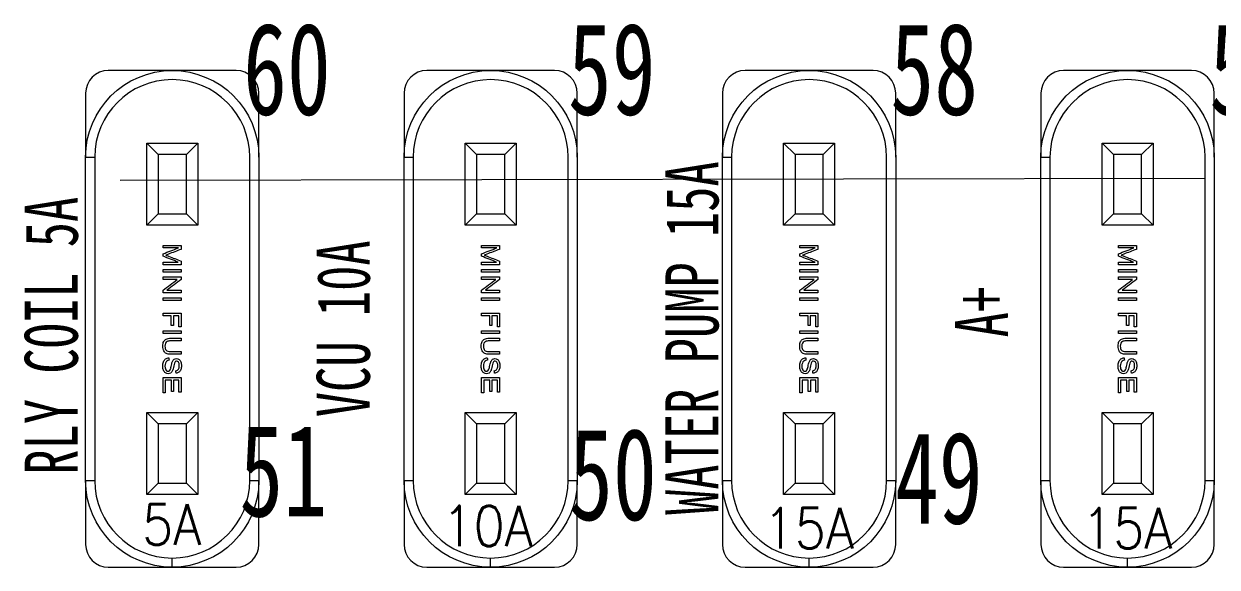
# Model space of a CAD drawing. Header units: inches. Extents: x 47316 to 59086, y 3141 to 11743.
# Drawn here: x 50563.9 to 50622.9, y 10055.5 to 10082.4 of the extents above; entities that cross this region are included whole.
import ezdxf
from ezdxf.enums import TextEntityAlignment as Align

# ---------------------------------------------------------------- set-up
doc = ezdxf.new("R2010")
doc.units = ezdxf.units.IN
doc.header["$MEASUREMENT"] = 0
doc.styles.add('MtX_FangSong_GB2312', font='')
doc.styles.add('MtX_romans_shx', font='romans.shx')
doc.styles.add('MtX_STSong', font='')
doc.styles.add('仿宋', font='仿宋_GB2312.ttf', dxfattribs={"width": 0.7})
doc.styles.get('MtX_FangSong_GB2312').set_extended_font_data('FangSong_GB2312')
doc.styles.get('MtX_STSong').set_extended_font_data('STSong')

msp = doc.modelspace()

# ---------------------------------------------------------------- linework, layer by layer
at = {"color": 0, "linetype": 'Continuous', "lineweight": 15}
for p, q in [((50571.266, 10080.081), (50568.105, 10080.081)), ((50574.427, 10080.081), (50571.266, 10080.081)), ((50587.016, 10080.081), (50583.855, 10080.081)), ((50590.177, 10080.081), (50587.016, 10080.081)), ((50602.766, 10080.081), (50599.605, 10080.081)), ((50605.927, 10080.081), (50602.766, 10080.081)), ((50618.516, 10080.081), (50615.355, 10080.081)), ((50621.677, 10080.081), (50618.516, 10080.081)), ((50566.98, 10078.956), (50566.98, 10075.795)), ((50575.552, 10075.795), (50575.552, 10078.956)), ((50582.73, 10078.956), (50582.73, 10075.795)), ((50591.302, 10075.795), (50591.302, 10078.956)), ((50598.48, 10078.956), (50598.48, 10075.795)), ((50607.052, 10075.795), (50607.052, 10078.956)), ((50614.23, 10078.956), (50614.23, 10075.795)), ((50622.802, 10075.795), (50622.802, 10078.956)), ((50570.006, 10076.481), (50572.526, 10076.481)), ((50570.006, 10072.431), (50570.006, 10076.481)), ((50570.569, 10075.919), (50570.006, 10076.481)), ((50572.526, 10076.481), (50571.964, 10075.919)), ((50572.526, 10076.481), (50572.526, 10072.431)), ((50585.756, 10076.481), (50588.276, 10076.481)), ((50585.756, 10072.431), (50585.756, 10076.481)), ((50586.319, 10075.919), (50585.756, 10076.481)), ((50588.276, 10076.481), (50587.714, 10075.919)), ((50588.276, 10076.481), (50588.276, 10072.431)), ((50601.506, 10076.481), (50604.026, 10076.481)), ((50601.506, 10072.431), (50601.506, 10076.481)), ((50602.069, 10075.919), (50601.506, 10076.481)), ((50604.026, 10076.481), (50603.464, 10075.919)), ((50604.026, 10076.481), (50604.026, 10072.431)), ((50617.256, 10076.481), (50619.776, 10076.481)), ((50617.256, 10072.431), (50617.256, 10076.481)), ((50617.819, 10075.919), (50617.256, 10076.481)), ((50619.776, 10076.481), (50619.214, 10075.919)), ((50619.776, 10076.481), (50619.776, 10072.431)), ((50566.98, 10059.798), (50566.98, 10075.795)), ((50566.98, 10075.795), (50567.43, 10075.795)), ((50567.43, 10075.795), (50567.43, 10059.798)), ((50570.569, 10075.919), (50570.569, 10072.994)), ((50571.964, 10075.919), (50570.569, 10075.919)), ((50571.964, 10072.994), (50571.964, 10075.919)), ((50575.102, 10059.798), (50575.102, 10075.795)), ((50575.552, 10075.795), (50575.552, 10059.798)), ((50582.73, 10059.798), (50582.73, 10075.795)), ((50582.73, 10075.795), (50583.18, 10075.795)), ((50583.18, 10075.795), (50583.18, 10059.798)), ((50586.319, 10075.919), (50586.319, 10072.994)), ((50587.714, 10075.919), (50586.319, 10075.919)), ((50587.714, 10072.994), (50587.714, 10075.919)), ((50590.852, 10059.798), (50590.852, 10075.795)), ((50591.302, 10075.795), (50591.302, 10059.798)), ((50598.48, 10059.798), (50598.48, 10075.795)), ((50598.48, 10075.795), (50598.93, 10075.795)), ((50598.93, 10075.795), (50598.93, 10059.798)), ((50602.069, 10075.919), (50602.069, 10072.994)), ((50603.464, 10075.919), (50602.069, 10075.919)), ((50603.464, 10072.994), (50603.464, 10075.919)), ((50606.602, 10059.798), (50606.602, 10075.795)), ((50607.052, 10075.795), (50607.052, 10059.798)), ((50614.23, 10059.798), (50614.23, 10075.795)), ((50614.23, 10075.795), (50614.68, 10075.795)), ((50614.68, 10075.795), (50614.68, 10059.798)), ((50617.819, 10075.919), (50617.819, 10072.994)), ((50619.214, 10075.919), (50617.819, 10075.919)), ((50619.214, 10072.994), (50619.214, 10075.919)), ((50622.352, 10059.798), (50622.352, 10075.795)), ((50622.802, 10075.795), (50622.802, 10059.798)), ((50570.569, 10072.994), (50570.006, 10072.431)), ((50570.569, 10072.994), (50571.964, 10072.994)), ((50572.526, 10072.431), (50571.964, 10072.994)), ((50586.319, 10072.994), (50585.756, 10072.431)), ((50586.319, 10072.994), (50587.714, 10072.994)), ((50588.276, 10072.431), (50587.714, 10072.994)), ((50602.069, 10072.994), (50601.506, 10072.431)), ((50602.069, 10072.994), (50603.464, 10072.994)), ((50604.026, 10072.431), (50603.464, 10072.994)), ((50617.819, 10072.994), (50617.256, 10072.431)), ((50617.819, 10072.994), (50619.214, 10072.994)), ((50619.776, 10072.431), (50619.214, 10072.994)), ((50572.526, 10072.431), (50570.006, 10072.431)), ((50588.276, 10072.431), (50585.756, 10072.431)), ((50604.026, 10072.431), (50601.506, 10072.431)), ((50619.776, 10072.431), (50617.256, 10072.431)), ((50570.569, 10062.599), (50570.006, 10063.161)), ((50570.006, 10059.111), (50570.006, 10063.161)), ((50570.006, 10063.161), (50572.526, 10063.161)), ((50572.526, 10063.161), (50571.964, 10062.599)), ((50572.526, 10063.161), (50572.526, 10059.111)), ((50586.319, 10062.599), (50585.756, 10063.161)), ((50585.756, 10059.111), (50585.756, 10063.161)), ((50585.756, 10063.161), (50588.276, 10063.161)), ((50588.276, 10063.161), (50587.714, 10062.599)), ((50588.276, 10063.161), (50588.276, 10059.111)), ((50602.069, 10062.599), (50601.506, 10063.161)), ((50601.506, 10059.111), (50601.506, 10063.161)), ((50601.506, 10063.161), (50604.026, 10063.161)), ((50604.026, 10063.161), (50603.464, 10062.599)), ((50604.026, 10063.161), (50604.026, 10059.111)), ((50617.819, 10062.599), (50617.256, 10063.161)), ((50617.256, 10059.111), (50617.256, 10063.161)), ((50617.256, 10063.161), (50619.776, 10063.161)), ((50619.776, 10063.161), (50619.214, 10062.599)), ((50619.776, 10063.161), (50619.776, 10059.111)), ((50570.569, 10062.599), (50570.569, 10059.674)), ((50571.964, 10062.599), (50570.569, 10062.599)), ((50571.964, 10059.674), (50571.964, 10062.599)), ((50586.319, 10062.599), (50586.319, 10059.674)), ((50587.714, 10062.599), (50586.319, 10062.599)), ((50587.714, 10059.674), (50587.714, 10062.599)), ((50602.069, 10062.599), (50602.069, 10059.674)), ((50603.464, 10062.599), (50602.069, 10062.599)), ((50603.464, 10059.674), (50603.464, 10062.599)), ((50617.819, 10062.599), (50617.819, 10059.674)), ((50619.214, 10062.599), (50617.819, 10062.599)), ((50619.214, 10059.674), (50619.214, 10062.599)), ((50566.98, 10059.798), (50567.43, 10059.798)), ((50566.98, 10059.798), (50566.98, 10056.636)), ((50570.569, 10059.674), (50570.006, 10059.111)), ((50570.569, 10059.674), (50571.964, 10059.674)), ((50572.526, 10059.111), (50571.964, 10059.674)), ((50575.102, 10059.798), (50575.552, 10059.798)), ((50575.552, 10056.636), (50575.552, 10059.798)), ((50582.73, 10059.798), (50583.18, 10059.798)), ((50582.73, 10059.798), (50582.73, 10056.636)), ((50586.319, 10059.674), (50585.756, 10059.111)), ((50586.319, 10059.674), (50587.714, 10059.674)), ((50588.276, 10059.111), (50587.714, 10059.674)), ((50590.852, 10059.798), (50591.302, 10059.798)), ((50591.302, 10056.636), (50591.302, 10059.798)), ((50598.48, 10059.798), (50598.93, 10059.798)), ((50598.48, 10059.798), (50598.48, 10056.636)), ((50602.069, 10059.674), (50601.506, 10059.111)), ((50602.069, 10059.674), (50603.464, 10059.674)), ((50604.026, 10059.111), (50603.464, 10059.674)), ((50606.602, 10059.798), (50607.052, 10059.798)), ((50607.052, 10056.636), (50607.052, 10059.798)), ((50614.23, 10059.798), (50614.68, 10059.798)), ((50614.23, 10059.798), (50614.23, 10056.636)), ((50617.819, 10059.674), (50617.256, 10059.111)), ((50617.819, 10059.674), (50619.214, 10059.674)), ((50619.776, 10059.111), (50619.214, 10059.674)), ((50622.352, 10059.798), (50622.802, 10059.798)), ((50622.802, 10056.636), (50622.802, 10059.798)), ((50572.526, 10059.111), (50570.006, 10059.111)), ((50588.276, 10059.111), (50585.756, 10059.111)), ((50604.026, 10059.111), (50601.506, 10059.111)), ((50619.776, 10059.111), (50617.256, 10059.111)), ((50571.266, 10055.511), (50571.266, 10055.961)), ((50587.016, 10055.511), (50587.016, 10055.961)), ((50602.766, 10055.511), (50602.766, 10055.961)), ((50618.516, 10055.511), (50618.516, 10055.961)), ((50568.105, 10055.511), (50571.266, 10055.511)), ((50571.266, 10055.511), (50574.427, 10055.511)), ((50583.855, 10055.511), (50587.016, 10055.511)), ((50587.016, 10055.511), (50590.177, 10055.511)), ((50599.605, 10055.511), (50602.766, 10055.511)), ((50602.766, 10055.511), (50605.927, 10055.511)), ((50615.355, 10055.511), (50618.516, 10055.511)), ((50618.516, 10055.511), (50621.677, 10055.511))]:
    msp.add_line(p, q, dxfattribs=at)
at = {"color": 0, "lineweight": 15}
msp.add_line((50568.692, 10074.663), (50622.352, 10074.749), dxfattribs=at)
at = {"color": 0, "linetype": 'Continuous', "lineweight": 15, "extrusion": (0, 0, -1)}
for centre, start, end in [((-50571.266, 10075.795), 0, 180), ((-50587.016, 10075.795), 0, 180), ((-50602.766, 10075.795), 0, 180), ((-50618.516, 10075.795), 0, 180), ((-50571.266, 10059.798), 270, 0), ((-50571.266, 10059.798), 180, 270), ((-50587.016, 10059.798), 270, 0), ((-50587.016, 10059.798), 180, 270), ((-50602.766, 10059.798), 270, 0), ((-50602.766, 10059.798), 180, 270), ((-50618.516, 10059.798), 270, 0), ((-50618.516, 10059.798), 180, 270)]:
    msp.add_arc(centre, 4.286, start, end, dxfattribs=at)
at = {"color": 0, "linetype": 'Continuous', "lineweight": 15}
for centre, radius, start, end in [((50568.105, 10078.956), 1.125, 90, 180), ((50574.427, 10078.956), 1.125, 0, 90), ((50583.855, 10078.956), 1.125, 90, 180), ((50590.177, 10078.956), 1.125, 0, 90), ((50599.605, 10078.956), 1.125, 90, 180), ((50605.927, 10078.956), 1.125, 0, 90), ((50615.355, 10078.956), 1.125, 90, 180), ((50621.677, 10078.956), 1.125, 0, 90), ((50571.266, 10075.795), 3.836, 0, 180), ((50587.016, 10075.795), 3.836, 0, 180), ((50602.766, 10075.795), 3.836, 0, 180), ((50618.516, 10075.795), 3.836, 0, 180), ((50571.266, 10059.798), 3.836, 180, 270), ((50571.266, 10059.798), 3.836, 270, 0), ((50587.016, 10059.798), 3.836, 180, 270), ((50587.016, 10059.798), 3.836, 270, 0), ((50602.766, 10059.798), 3.836, 180, 270), ((50602.766, 10059.798), 3.836, 270, 0), ((50618.516, 10059.798), 3.836, 180, 270), ((50618.516, 10059.798), 3.836, 270, 0), ((50568.105, 10056.636), 1.125, 180, 270), ((50574.427, 10056.636), 1.125, 270, 0), ((50583.855, 10056.636), 1.125, 180, 270), ((50590.177, 10056.636), 1.125, 270, 0), ((50599.605, 10056.636), 1.125, 180, 270), ((50605.927, 10056.636), 1.125, 270, 0), ((50615.355, 10056.636), 1.125, 180, 270), ((50621.677, 10056.636), 1.125, 270, 0)]:
    msp.add_arc(centre, radius, start, end, dxfattribs=at)
for points in [[(50570.815, 10071.432), (50571.112, 10071.432), (50571.409, 10071.432), (50571.706, 10071.432)], [(50570.815, 10071.304), (50570.815, 10071.347), (50570.815, 10071.39), (50570.815, 10071.432)], [(50571.573, 10071.304), (50571.321, 10071.304), (50571.068, 10071.304), (50570.815, 10071.304)], [(50570.815, 10071.014), (50571.068, 10071.111), (50571.321, 10071.208), (50571.573, 10071.304)], [(50571.706, 10071.432), (50571.706, 10071.366), (50571.706, 10071.299), (50571.706, 10071.233)], [(50586.565, 10071.432), (50586.862, 10071.432), (50587.159, 10071.432), (50587.456, 10071.432)], [(50586.565, 10071.304), (50586.565, 10071.347), (50586.565, 10071.39), (50586.565, 10071.432)], [(50587.323, 10071.304), (50587.071, 10071.304), (50586.818, 10071.304), (50586.565, 10071.304)], [(50586.565, 10071.014), (50586.818, 10071.111), (50587.071, 10071.208), (50587.323, 10071.304)], [(50587.456, 10071.432), (50587.456, 10071.366), (50587.456, 10071.299), (50587.456, 10071.233)], [(50602.315, 10071.432), (50602.612, 10071.432), (50602.909, 10071.432), (50603.206, 10071.432)], [(50602.315, 10071.304), (50602.315, 10071.347), (50602.315, 10071.39), (50602.315, 10071.432)], [(50603.073, 10071.304), (50602.821, 10071.304), (50602.568, 10071.304), (50602.315, 10071.304)], [(50602.315, 10071.014), (50602.568, 10071.111), (50602.821, 10071.208), (50603.073, 10071.304)], [(50603.206, 10071.432), (50603.206, 10071.366), (50603.206, 10071.299), (50603.206, 10071.233)], [(50618.065, 10071.432), (50618.362, 10071.432), (50618.659, 10071.432), (50618.956, 10071.432)], [(50618.065, 10071.304), (50618.065, 10071.347), (50618.065, 10071.39), (50618.065, 10071.432)], [(50618.823, 10071.304), (50618.571, 10071.304), (50618.318, 10071.304), (50618.065, 10071.304)], [(50618.065, 10071.014), (50618.318, 10071.111), (50618.571, 10071.208), (50618.823, 10071.304)], [(50618.956, 10071.432), (50618.956, 10071.366), (50618.956, 10071.299), (50618.956, 10071.233)], [(50570.815, 10070.895), (50570.815, 10070.935), (50570.815, 10070.974), (50570.815, 10071.014)], [(50571.561, 10070.603), (50571.312, 10070.701), (50571.063, 10070.798), (50570.815, 10070.895)], [(50570.815, 10070.475), (50570.815, 10070.518), (50570.815, 10070.561), (50570.815, 10070.603)], [(50570.815, 10070.603), (50571.063, 10070.603), (50571.312, 10070.603), (50571.561, 10070.603)], [(50571.706, 10070.475), (50571.409, 10070.475), (50571.112, 10070.475), (50570.815, 10070.475)], [(50571.706, 10070.654), (50571.706, 10070.594), (50571.706, 10070.535), (50571.706, 10070.475)], [(50586.565, 10070.895), (50586.565, 10070.935), (50586.565, 10070.974), (50586.565, 10071.014)], [(50587.311, 10070.603), (50587.062, 10070.701), (50586.813, 10070.798), (50586.565, 10070.895)], [(50586.565, 10070.475), (50586.565, 10070.518), (50586.565, 10070.561), (50586.565, 10070.603)], [(50586.565, 10070.603), (50586.813, 10070.603), (50587.062, 10070.603), (50587.311, 10070.603)], [(50587.456, 10070.475), (50587.159, 10070.475), (50586.862, 10070.475), (50586.565, 10070.475)], [(50587.456, 10070.654), (50587.456, 10070.594), (50587.456, 10070.535), (50587.456, 10070.475)], [(50602.315, 10070.895), (50602.315, 10070.935), (50602.315, 10070.974), (50602.315, 10071.014)], [(50603.061, 10070.603), (50602.812, 10070.701), (50602.563, 10070.798), (50602.315, 10070.895)], [(50602.315, 10070.475), (50602.315, 10070.518), (50602.315, 10070.561), (50602.315, 10070.603)], [(50602.315, 10070.603), (50602.563, 10070.603), (50602.812, 10070.603), (50603.061, 10070.603)], [(50603.206, 10070.475), (50602.909, 10070.475), (50602.612, 10070.475), (50602.315, 10070.475)], [(50603.206, 10070.654), (50603.206, 10070.594), (50603.206, 10070.535), (50603.206, 10070.475)], [(50618.065, 10070.895), (50618.065, 10070.935), (50618.065, 10070.974), (50618.065, 10071.014)], [(50618.811, 10070.603), (50618.562, 10070.701), (50618.313, 10070.798), (50618.065, 10070.895)], [(50618.065, 10070.475), (50618.065, 10070.518), (50618.065, 10070.561), (50618.065, 10070.603)], [(50618.065, 10070.603), (50618.313, 10070.603), (50618.562, 10070.603), (50618.811, 10070.603)], [(50618.956, 10070.475), (50618.659, 10070.475), (50618.362, 10070.475), (50618.065, 10070.475)], [(50618.956, 10070.654), (50618.956, 10070.594), (50618.956, 10070.535), (50618.956, 10070.475)], [(50570.815, 10070.106), (50570.815, 10070.15), (50570.815, 10070.195), (50570.815, 10070.239)], [(50570.815, 10070.239), (50571.112, 10070.239), (50571.409, 10070.239), (50571.706, 10070.239)], [(50571.706, 10070.106), (50571.409, 10070.106), (50571.112, 10070.106), (50570.815, 10070.106)], [(50570.815, 10069.747), (50570.815, 10069.789), (50570.815, 10069.831), (50570.815, 10069.874)], [(50570.815, 10069.874), (50571.112, 10069.874), (50571.409, 10069.874), (50571.706, 10069.874)], [(50571.706, 10070.239), (50571.706, 10070.195), (50571.706, 10070.15), (50571.706, 10070.106)], [(50571.706, 10069.874), (50571.706, 10069.828), (50571.706, 10069.783), (50571.706, 10069.738)], [(50586.565, 10070.106), (50586.565, 10070.15), (50586.565, 10070.195), (50586.565, 10070.239)], [(50586.565, 10070.239), (50586.862, 10070.239), (50587.159, 10070.239), (50587.456, 10070.239)], [(50587.456, 10070.106), (50587.159, 10070.106), (50586.862, 10070.106), (50586.565, 10070.106)], [(50586.565, 10069.747), (50586.565, 10069.789), (50586.565, 10069.831), (50586.565, 10069.874)], [(50586.565, 10069.874), (50586.862, 10069.874), (50587.159, 10069.874), (50587.456, 10069.874)], [(50587.456, 10070.239), (50587.456, 10070.195), (50587.456, 10070.15), (50587.456, 10070.106)], [(50587.456, 10069.874), (50587.456, 10069.828), (50587.456, 10069.783), (50587.456, 10069.738)], [(50602.315, 10070.106), (50602.315, 10070.15), (50602.315, 10070.195), (50602.315, 10070.239)], [(50602.315, 10070.239), (50602.612, 10070.239), (50602.909, 10070.239), (50603.206, 10070.239)], [(50603.206, 10070.106), (50602.909, 10070.106), (50602.612, 10070.106), (50602.315, 10070.106)], [(50602.315, 10069.747), (50602.315, 10069.789), (50602.315, 10069.831), (50602.315, 10069.874)], [(50602.315, 10069.874), (50602.612, 10069.874), (50602.909, 10069.874), (50603.206, 10069.874)], [(50603.206, 10070.239), (50603.206, 10070.195), (50603.206, 10070.15), (50603.206, 10070.106)], [(50603.206, 10069.874), (50603.206, 10069.828), (50603.206, 10069.783), (50603.206, 10069.738)], [(50618.065, 10070.106), (50618.065, 10070.15), (50618.065, 10070.195), (50618.065, 10070.239)], [(50618.065, 10070.239), (50618.362, 10070.239), (50618.659, 10070.239), (50618.956, 10070.239)], [(50618.956, 10070.106), (50618.659, 10070.106), (50618.362, 10070.106), (50618.065, 10070.106)], [(50618.065, 10069.747), (50618.065, 10069.789), (50618.065, 10069.831), (50618.065, 10069.874)], [(50618.065, 10069.874), (50618.362, 10069.874), (50618.659, 10069.874), (50618.956, 10069.874)], [(50618.956, 10070.239), (50618.956, 10070.195), (50618.956, 10070.15), (50618.956, 10070.106)], [(50618.956, 10069.874), (50618.956, 10069.828), (50618.956, 10069.783), (50618.956, 10069.738)], [(50571.515, 10069.747), (50571.282, 10069.747), (50571.048, 10069.747), (50570.815, 10069.747)], [(50570.815, 10069.22), (50571.048, 10069.396), (50571.282, 10069.571), (50571.515, 10069.747)], [(50571.706, 10069.738), (50571.473, 10069.562), (50571.239, 10069.387), (50571.006, 10069.211)], [(50587.265, 10069.747), (50587.032, 10069.747), (50586.798, 10069.747), (50586.565, 10069.747)], [(50586.565, 10069.22), (50586.798, 10069.396), (50587.032, 10069.571), (50587.265, 10069.747)], [(50587.456, 10069.738), (50587.223, 10069.562), (50586.989, 10069.387), (50586.756, 10069.211)], [(50603.015, 10069.747), (50602.782, 10069.747), (50602.548, 10069.747), (50602.315, 10069.747)], [(50602.315, 10069.22), (50602.548, 10069.396), (50602.782, 10069.571), (50603.015, 10069.747)], [(50603.206, 10069.738), (50602.973, 10069.562), (50602.739, 10069.387), (50602.506, 10069.211)], [(50618.765, 10069.747), (50618.532, 10069.747), (50618.298, 10069.747), (50618.065, 10069.747)], [(50618.065, 10069.22), (50618.298, 10069.396), (50618.532, 10069.571), (50618.765, 10069.747)], [(50618.956, 10069.738), (50618.723, 10069.562), (50618.489, 10069.387), (50618.256, 10069.211)], [(50570.815, 10069.084), (50570.815, 10069.129), (50570.815, 10069.175), (50570.815, 10069.22)], [(50571.706, 10069.084), (50571.409, 10069.084), (50571.112, 10069.084), (50570.815, 10069.084)], [(50570.815, 10068.706), (50570.815, 10068.75), (50570.815, 10068.794), (50570.815, 10068.839)], [(50570.815, 10068.839), (50571.112, 10068.839), (50571.409, 10068.839), (50571.706, 10068.839)], [(50571.706, 10068.706), (50571.409, 10068.706), (50571.112, 10068.706), (50570.815, 10068.706)], [(50571.006, 10069.211), (50571.239, 10069.211), (50571.473, 10069.211), (50571.706, 10069.211)], [(50571.706, 10069.211), (50571.706, 10069.169), (50571.706, 10069.126), (50571.706, 10069.084)], [(50571.706, 10068.839), (50571.706, 10068.794), (50571.706, 10068.75), (50571.706, 10068.706)], [(50586.565, 10069.084), (50586.565, 10069.129), (50586.565, 10069.175), (50586.565, 10069.22)], [(50587.456, 10069.084), (50587.159, 10069.084), (50586.862, 10069.084), (50586.565, 10069.084)], [(50586.565, 10068.706), (50586.565, 10068.75), (50586.565, 10068.794), (50586.565, 10068.839)], [(50586.565, 10068.839), (50586.862, 10068.839), (50587.159, 10068.839), (50587.456, 10068.839)], [(50587.456, 10068.706), (50587.159, 10068.706), (50586.862, 10068.706), (50586.565, 10068.706)], [(50586.756, 10069.211), (50586.989, 10069.211), (50587.223, 10069.211), (50587.456, 10069.211)], [(50587.456, 10069.211), (50587.456, 10069.169), (50587.456, 10069.126), (50587.456, 10069.084)], [(50587.456, 10068.839), (50587.456, 10068.794), (50587.456, 10068.75), (50587.456, 10068.706)], [(50602.315, 10069.084), (50602.315, 10069.129), (50602.315, 10069.175), (50602.315, 10069.22)], [(50603.206, 10069.084), (50602.909, 10069.084), (50602.612, 10069.084), (50602.315, 10069.084)], [(50602.315, 10068.706), (50602.315, 10068.75), (50602.315, 10068.794), (50602.315, 10068.839)], [(50602.315, 10068.839), (50602.612, 10068.839), (50602.909, 10068.839), (50603.206, 10068.839)], [(50603.206, 10068.706), (50602.909, 10068.706), (50602.612, 10068.706), (50602.315, 10068.706)], [(50602.506, 10069.211), (50602.739, 10069.211), (50602.973, 10069.211), (50603.206, 10069.211)], [(50603.206, 10069.211), (50603.206, 10069.169), (50603.206, 10069.126), (50603.206, 10069.084)], [(50603.206, 10068.839), (50603.206, 10068.794), (50603.206, 10068.75), (50603.206, 10068.706)], [(50618.065, 10069.084), (50618.065, 10069.129), (50618.065, 10069.175), (50618.065, 10069.22)], [(50618.956, 10069.084), (50618.659, 10069.084), (50618.362, 10069.084), (50618.065, 10069.084)], [(50618.065, 10068.706), (50618.065, 10068.75), (50618.065, 10068.794), (50618.065, 10068.839)], [(50618.065, 10068.839), (50618.362, 10068.839), (50618.659, 10068.839), (50618.956, 10068.839)], [(50618.956, 10068.706), (50618.659, 10068.706), (50618.362, 10068.706), (50618.065, 10068.706)], [(50618.256, 10069.211), (50618.489, 10069.211), (50618.723, 10069.211), (50618.956, 10069.211)], [(50618.956, 10069.211), (50618.956, 10069.169), (50618.956, 10069.126), (50618.956, 10069.084)], [(50618.956, 10068.839), (50618.956, 10068.794), (50618.956, 10068.75), (50618.956, 10068.706)], [(50570.815, 10068.076), (50571.112, 10068.076), (50571.409, 10068.076), (50571.706, 10068.076)], [(50570.815, 10067.944), (50570.815, 10067.988), (50570.815, 10068.032), (50570.815, 10068.076)], [(50571.22, 10067.944), (50571.085, 10067.944), (50570.95, 10067.944), (50570.815, 10067.944)], [(50571.22, 10067.473), (50571.22, 10067.63), (50571.22, 10067.787), (50571.22, 10067.944)], [(50571.325, 10067.944), (50571.325, 10067.787), (50571.325, 10067.63), (50571.325, 10067.473)], [(50571.601, 10067.944), (50571.509, 10067.944), (50571.417, 10067.944), (50571.325, 10067.944)], [(50571.601, 10067.4), (50571.601, 10067.581), (50571.601, 10067.762), (50571.601, 10067.944)], [(50571.706, 10068.076), (50571.706, 10067.851), (50571.706, 10067.625), (50571.706, 10067.4)], [(50586.565, 10068.076), (50586.862, 10068.076), (50587.159, 10068.076), (50587.456, 10068.076)], [(50586.565, 10067.944), (50586.565, 10067.988), (50586.565, 10068.032), (50586.565, 10068.076)], [(50586.97, 10067.944), (50586.835, 10067.944), (50586.7, 10067.944), (50586.565, 10067.944)], [(50586.97, 10067.473), (50586.97, 10067.63), (50586.97, 10067.787), (50586.97, 10067.944)], [(50587.075, 10067.944), (50587.075, 10067.787), (50587.075, 10067.63), (50587.075, 10067.473)], [(50587.351, 10067.944), (50587.259, 10067.944), (50587.167, 10067.944), (50587.075, 10067.944)], [(50587.351, 10067.4), (50587.351, 10067.581), (50587.351, 10067.762), (50587.351, 10067.944)], [(50587.456, 10068.076), (50587.456, 10067.851), (50587.456, 10067.625), (50587.456, 10067.4)], [(50602.315, 10068.076), (50602.612, 10068.076), (50602.909, 10068.076), (50603.206, 10068.076)], [(50602.315, 10067.944), (50602.315, 10067.988), (50602.315, 10068.032), (50602.315, 10068.076)], [(50602.72, 10067.944), (50602.585, 10067.944), (50602.45, 10067.944), (50602.315, 10067.944)], [(50602.72, 10067.473), (50602.72, 10067.63), (50602.72, 10067.787), (50602.72, 10067.944)], [(50602.825, 10067.944), (50602.825, 10067.787), (50602.825, 10067.63), (50602.825, 10067.473)], [(50603.101, 10067.944), (50603.009, 10067.944), (50602.917, 10067.944), (50602.825, 10067.944)], [(50603.101, 10067.4), (50603.101, 10067.581), (50603.101, 10067.762), (50603.101, 10067.944)], [(50603.206, 10068.076), (50603.206, 10067.851), (50603.206, 10067.625), (50603.206, 10067.4)], [(50618.065, 10068.076), (50618.362, 10068.076), (50618.659, 10068.076), (50618.956, 10068.076)], [(50618.065, 10067.944), (50618.065, 10067.988), (50618.065, 10068.032), (50618.065, 10068.076)], [(50618.47, 10067.944), (50618.335, 10067.944), (50618.2, 10067.944), (50618.065, 10067.944)], [(50618.47, 10067.473), (50618.47, 10067.63), (50618.47, 10067.787), (50618.47, 10067.944)], [(50618.575, 10067.944), (50618.575, 10067.787), (50618.575, 10067.63), (50618.575, 10067.473)], [(50618.851, 10067.944), (50618.759, 10067.944), (50618.667, 10067.944), (50618.575, 10067.944)], [(50618.851, 10067.4), (50618.851, 10067.581), (50618.851, 10067.762), (50618.851, 10067.944)], [(50618.956, 10068.076), (50618.956, 10067.851), (50618.956, 10067.625), (50618.956, 10067.4)], [(50570.815, 10067.072), (50570.815, 10067.116), (50570.815, 10067.161), (50570.815, 10067.205)], [(50570.815, 10067.205), (50571.112, 10067.205), (50571.409, 10067.205), (50571.706, 10067.205)], [(50571.706, 10067.072), (50571.409, 10067.072), (50571.112, 10067.072), (50570.815, 10067.072)], [(50571.325, 10067.473), (50571.29, 10067.473), (50571.255, 10067.473), (50571.22, 10067.473)], [(50571.706, 10067.4), (50571.671, 10067.4), (50571.636, 10067.4), (50571.601, 10067.4)], [(50571.706, 10067.205), (50571.706, 10067.161), (50571.706, 10067.116), (50571.706, 10067.072)], [(50586.565, 10067.072), (50586.565, 10067.116), (50586.565, 10067.161), (50586.565, 10067.205)], [(50586.565, 10067.205), (50586.862, 10067.205), (50587.159, 10067.205), (50587.456, 10067.205)], [(50587.456, 10067.072), (50587.159, 10067.072), (50586.862, 10067.072), (50586.565, 10067.072)], [(50587.075, 10067.473), (50587.04, 10067.473), (50587.005, 10067.473), (50586.97, 10067.473)], [(50587.456, 10067.4), (50587.421, 10067.4), (50587.386, 10067.4), (50587.351, 10067.4)], [(50587.456, 10067.205), (50587.456, 10067.161), (50587.456, 10067.116), (50587.456, 10067.072)], [(50602.315, 10067.072), (50602.315, 10067.116), (50602.315, 10067.161), (50602.315, 10067.205)], [(50602.315, 10067.205), (50602.612, 10067.205), (50602.909, 10067.205), (50603.206, 10067.205)], [(50603.206, 10067.072), (50602.909, 10067.072), (50602.612, 10067.072), (50602.315, 10067.072)], [(50602.825, 10067.473), (50602.79, 10067.473), (50602.755, 10067.473), (50602.72, 10067.473)], [(50603.206, 10067.4), (50603.171, 10067.4), (50603.136, 10067.4), (50603.101, 10067.4)], [(50603.206, 10067.205), (50603.206, 10067.161), (50603.206, 10067.116), (50603.206, 10067.072)], [(50618.065, 10067.072), (50618.065, 10067.116), (50618.065, 10067.161), (50618.065, 10067.205)], [(50618.065, 10067.205), (50618.362, 10067.205), (50618.659, 10067.205), (50618.956, 10067.205)], [(50618.956, 10067.072), (50618.659, 10067.072), (50618.362, 10067.072), (50618.065, 10067.072)], [(50618.575, 10067.473), (50618.54, 10067.473), (50618.505, 10067.473), (50618.47, 10067.473)], [(50618.956, 10067.4), (50618.921, 10067.4), (50618.886, 10067.4), (50618.851, 10067.4)], [(50618.956, 10067.205), (50618.956, 10067.161), (50618.956, 10067.116), (50618.956, 10067.072)], [(50571.706, 10066.837), (50571.706, 10066.792), (50571.706, 10066.748), (50571.706, 10066.704)], [(50587.456, 10066.837), (50587.456, 10066.792), (50587.456, 10066.748), (50587.456, 10066.704)], [(50603.206, 10066.837), (50603.206, 10066.792), (50603.206, 10066.748), (50603.206, 10066.704)], [(50618.956, 10066.837), (50618.956, 10066.792), (50618.956, 10066.748), (50618.956, 10066.704)], [(50570.941, 10065.817), (50570.988, 10065.852), (50571.041, 10065.87), (50571.101, 10065.872)], [(50571.101, 10065.872), (50571.104, 10065.831), (50571.108, 10065.789), (50571.111, 10065.747)], [(50571.192, 10066.181), (50571.363, 10066.181), (50571.534, 10066.181), (50571.706, 10066.181)], [(50571.706, 10066.181), (50571.706, 10066.136), (50571.706, 10066.092), (50571.706, 10066.048)], [(50586.691, 10065.817), (50586.738, 10065.852), (50586.791, 10065.87), (50586.851, 10065.872)], [(50586.851, 10065.872), (50586.854, 10065.831), (50586.858, 10065.789), (50586.861, 10065.747)], [(50586.942, 10066.181), (50587.113, 10066.181), (50587.284, 10066.181), (50587.456, 10066.181)], [(50587.456, 10066.181), (50587.456, 10066.136), (50587.456, 10066.092), (50587.456, 10066.048)], [(50602.441, 10065.817), (50602.488, 10065.852), (50602.541, 10065.87), (50602.601, 10065.872)], [(50602.601, 10065.872), (50602.604, 10065.831), (50602.608, 10065.789), (50602.611, 10065.747)], [(50602.692, 10066.181), (50602.863, 10066.181), (50603.034, 10066.181), (50603.206, 10066.181)], [(50603.206, 10066.181), (50603.206, 10066.136), (50603.206, 10066.092), (50603.206, 10066.048)], [(50618.191, 10065.817), (50618.238, 10065.852), (50618.291, 10065.87), (50618.351, 10065.872)], [(50618.351, 10065.872), (50618.354, 10065.831), (50618.358, 10065.789), (50618.361, 10065.747)], [(50618.442, 10066.181), (50618.613, 10066.181), (50618.784, 10066.181), (50618.956, 10066.181)], [(50618.956, 10066.181), (50618.956, 10066.136), (50618.956, 10066.092), (50618.956, 10066.048)], [(50571.455, 10065.104), (50571.452, 10065.147), (50571.449, 10065.189), (50571.446, 10065.231)], [(50587.205, 10065.104), (50587.202, 10065.147), (50587.199, 10065.189), (50587.196, 10065.231)], [(50602.955, 10065.104), (50602.952, 10065.147), (50602.949, 10065.189), (50602.946, 10065.231)], [(50618.705, 10065.104), (50618.702, 10065.147), (50618.699, 10065.189), (50618.696, 10065.231)], [(50570.815, 10064.142), (50570.815, 10064.392), (50570.815, 10064.641), (50570.815, 10064.89)], [(50570.815, 10064.89), (50571.112, 10064.89), (50571.409, 10064.89), (50571.706, 10064.89)], [(50570.92, 10064.758), (50570.92, 10064.553), (50570.92, 10064.347), (50570.92, 10064.142)], [(50571.223, 10064.758), (50571.122, 10064.758), (50571.021, 10064.758), (50570.92, 10064.758)], [(50571.223, 10064.203), (50571.223, 10064.388), (50571.223, 10064.573), (50571.223, 10064.758)], [(50571.601, 10064.758), (50571.51, 10064.758), (50571.419, 10064.758), (50571.328, 10064.758)], [(50571.328, 10064.758), (50571.328, 10064.573), (50571.328, 10064.388), (50571.328, 10064.203)], [(50571.601, 10064.166), (50571.601, 10064.363), (50571.601, 10064.56), (50571.601, 10064.758)], [(50571.706, 10064.89), (50571.706, 10064.649), (50571.706, 10064.407), (50571.706, 10064.166)], [(50586.565, 10064.142), (50586.565, 10064.392), (50586.565, 10064.641), (50586.565, 10064.89)], [(50586.565, 10064.89), (50586.862, 10064.89), (50587.159, 10064.89), (50587.456, 10064.89)], [(50586.67, 10064.758), (50586.67, 10064.553), (50586.67, 10064.347), (50586.67, 10064.142)], [(50586.973, 10064.758), (50586.872, 10064.758), (50586.771, 10064.758), (50586.67, 10064.758)], [(50586.973, 10064.203), (50586.973, 10064.388), (50586.973, 10064.573), (50586.973, 10064.758)], [(50587.351, 10064.758), (50587.26, 10064.758), (50587.169, 10064.758), (50587.078, 10064.758)], [(50587.078, 10064.758), (50587.078, 10064.573), (50587.078, 10064.388), (50587.078, 10064.203)], [(50587.351, 10064.166), (50587.351, 10064.363), (50587.351, 10064.56), (50587.351, 10064.758)], [(50587.456, 10064.89), (50587.456, 10064.649), (50587.456, 10064.407), (50587.456, 10064.166)], [(50602.315, 10064.142), (50602.315, 10064.392), (50602.315, 10064.641), (50602.315, 10064.89)], [(50602.315, 10064.89), (50602.612, 10064.89), (50602.909, 10064.89), (50603.206, 10064.89)], [(50602.42, 10064.758), (50602.42, 10064.553), (50602.42, 10064.347), (50602.42, 10064.142)], [(50602.723, 10064.758), (50602.622, 10064.758), (50602.521, 10064.758), (50602.42, 10064.758)], [(50602.723, 10064.203), (50602.723, 10064.388), (50602.723, 10064.573), (50602.723, 10064.758)], [(50603.101, 10064.758), (50603.01, 10064.758), (50602.919, 10064.758), (50602.828, 10064.758)], [(50602.828, 10064.758), (50602.828, 10064.573), (50602.828, 10064.388), (50602.828, 10064.203)], [(50603.101, 10064.166), (50603.101, 10064.363), (50603.101, 10064.56), (50603.101, 10064.758)], [(50603.206, 10064.89), (50603.206, 10064.649), (50603.206, 10064.407), (50603.206, 10064.166)], [(50618.065, 10064.142), (50618.065, 10064.392), (50618.065, 10064.641), (50618.065, 10064.89)], [(50618.065, 10064.89), (50618.362, 10064.89), (50618.659, 10064.89), (50618.956, 10064.89)], [(50618.17, 10064.758), (50618.17, 10064.553), (50618.17, 10064.347), (50618.17, 10064.142)], [(50618.473, 10064.758), (50618.372, 10064.758), (50618.271, 10064.758), (50618.17, 10064.758)], [(50618.473, 10064.203), (50618.473, 10064.388), (50618.473, 10064.573), (50618.473, 10064.758)], [(50618.851, 10064.758), (50618.76, 10064.758), (50618.669, 10064.758), (50618.578, 10064.758)], [(50618.578, 10064.758), (50618.578, 10064.573), (50618.578, 10064.388), (50618.578, 10064.203)], [(50618.851, 10064.166), (50618.851, 10064.363), (50618.851, 10064.56), (50618.851, 10064.758)], [(50618.956, 10064.89), (50618.956, 10064.649), (50618.956, 10064.407), (50618.956, 10064.166)], [(50570.92, 10064.142), (50570.885, 10064.142), (50570.85, 10064.142), (50570.815, 10064.142)], [(50571.328, 10064.203), (50571.293, 10064.203), (50571.258, 10064.203), (50571.223, 10064.203)], [(50571.706, 10064.166), (50571.671, 10064.166), (50571.636, 10064.166), (50571.601, 10064.166)], [(50586.67, 10064.142), (50586.635, 10064.142), (50586.6, 10064.142), (50586.565, 10064.142)], [(50587.078, 10064.203), (50587.043, 10064.203), (50587.008, 10064.203), (50586.973, 10064.203)], [(50587.456, 10064.166), (50587.421, 10064.166), (50587.386, 10064.166), (50587.351, 10064.166)], [(50602.42, 10064.142), (50602.385, 10064.142), (50602.35, 10064.142), (50602.315, 10064.142)], [(50602.828, 10064.203), (50602.793, 10064.203), (50602.758, 10064.203), (50602.723, 10064.203)], [(50603.206, 10064.166), (50603.171, 10064.166), (50603.136, 10064.166), (50603.101, 10064.166)], [(50618.17, 10064.142), (50618.135, 10064.142), (50618.1, 10064.142), (50618.065, 10064.142)], [(50618.578, 10064.203), (50618.543, 10064.203), (50618.508, 10064.203), (50618.473, 10064.203)], [(50618.956, 10064.166), (50618.921, 10064.166), (50618.886, 10064.166), (50618.851, 10064.166)]]:
    msp.add_open_spline(points, degree=3, dxfattribs=at)
for points, knots in [([(50571.706, 10071.233), (50571.496, 10071.153), (50571.285, 10071.074), (50571.016, 10070.973), (50570.972, 10070.957), (50570.943, 10070.947)], [0, 0, 0, 0, 0.781533, 0.781533, 1, 1, 1, 1]), ([(50587.456, 10071.233), (50587.246, 10071.153), (50587.035, 10071.074), (50586.766, 10070.973), (50586.722, 10070.957), (50586.693, 10070.947)], [0, 0, 0, 0, 0.781533, 0.781533, 1, 1, 1, 1]), ([(50603.206, 10071.233), (50602.996, 10071.153), (50602.785, 10071.074), (50602.516, 10070.973), (50602.472, 10070.957), (50602.443, 10070.947)], [0, 0, 0, 0, 0.781533, 0.781533, 1, 1, 1, 1]), ([(50618.956, 10071.233), (50618.746, 10071.153), (50618.535, 10071.074), (50618.266, 10070.973), (50618.222, 10070.957), (50618.193, 10070.947)], [0, 0, 0, 0, 0.781533, 0.781533, 1, 1, 1, 1]), ([(50570.943, 10070.947), (50570.976, 10070.936), (50571.023, 10070.918), (50571.293, 10070.814), (50571.499, 10070.734), (50571.706, 10070.654)], [0, 0, 0, 0, 0.232567, 0.232567, 1, 1, 1, 1]), ([(50586.693, 10070.947), (50586.726, 10070.936), (50586.773, 10070.918), (50587.043, 10070.814), (50587.249, 10070.734), (50587.456, 10070.654)], [0, 0, 0, 0, 0.232567, 0.232567, 1, 1, 1, 1]), ([(50602.443, 10070.947), (50602.476, 10070.936), (50602.523, 10070.918), (50602.793, 10070.814), (50602.999, 10070.734), (50603.206, 10070.654)], [0, 0, 0, 0, 0.232567, 0.232567, 1, 1, 1, 1]), ([(50618.193, 10070.947), (50618.226, 10070.936), (50618.273, 10070.918), (50618.543, 10070.814), (50618.749, 10070.734), (50618.956, 10070.654)], [0, 0, 0, 0, 0.232567, 0.232567, 1, 1, 1, 1]), ([(50571.706, 10066.048), (50571.534, 10066.048), (50571.363, 10066.048), (50571.102, 10066.048), (50571.03, 10066.059), (50570.925, 10066.105), (50570.882, 10066.146), (50570.816, 10066.265), (50570.8, 10066.343), (50570.8, 10066.534), (50570.814, 10066.611), (50570.872, 10066.73), (50570.913, 10066.773), (50571.022, 10066.823), (50571.097, 10066.837), (50571.363, 10066.837), (50571.534, 10066.837), (50571.706, 10066.837)], [0, 0, 0, 0, 0.199494, 0.199494, 0.303659, 0.303659, 0.408019, 0.408019, 0.512549, 0.512549, 0.61403, 0.61403, 0.715358, 0.715358, 0.816523, 0.816523, 1, 1, 1, 1]), ([(50571.706, 10066.704), (50571.534, 10066.704), (50571.363, 10066.704), (50571.114, 10066.704), (50571.057, 10066.696), (50570.984, 10066.663), (50570.956, 10066.635), (50570.916, 10066.557), (50570.906, 10066.509), (50570.906, 10066.354), (50570.926, 10066.284), (50571.004, 10066.201), (50571.08, 10066.181), (50571.192, 10066.181)], [0, 0, 0, 0, 0.256825, 0.256825, 0.372601, 0.372601, 0.488983, 0.488983, 0.605033, 0.605033, 0.802787, 0.802787, 1, 1, 1, 1]), ([(50587.456, 10066.048), (50587.284, 10066.048), (50587.113, 10066.048), (50586.852, 10066.048), (50586.78, 10066.059), (50586.675, 10066.105), (50586.632, 10066.146), (50586.566, 10066.265), (50586.55, 10066.343), (50586.55, 10066.534), (50586.564, 10066.611), (50586.622, 10066.73), (50586.663, 10066.773), (50586.772, 10066.823), (50586.847, 10066.837), (50587.113, 10066.837), (50587.284, 10066.837), (50587.456, 10066.837)], [0, 0, 0, 0, 0.199494, 0.199494, 0.303659, 0.303659, 0.408019, 0.408019, 0.512549, 0.512549, 0.61403, 0.61403, 0.715358, 0.715358, 0.816523, 0.816523, 1, 1, 1, 1]), ([(50587.456, 10066.704), (50587.284, 10066.704), (50587.113, 10066.704), (50586.864, 10066.704), (50586.807, 10066.696), (50586.734, 10066.663), (50586.706, 10066.635), (50586.666, 10066.557), (50586.656, 10066.509), (50586.656, 10066.354), (50586.676, 10066.284), (50586.754, 10066.201), (50586.83, 10066.181), (50586.942, 10066.181)], [0, 0, 0, 0, 0.256825, 0.256825, 0.372601, 0.372601, 0.488983, 0.488983, 0.605033, 0.605033, 0.802787, 0.802787, 1, 1, 1, 1]), ([(50603.206, 10066.048), (50603.034, 10066.048), (50602.863, 10066.048), (50602.602, 10066.048), (50602.53, 10066.059), (50602.425, 10066.105), (50602.382, 10066.146), (50602.316, 10066.265), (50602.3, 10066.343), (50602.3, 10066.534), (50602.314, 10066.611), (50602.372, 10066.73), (50602.413, 10066.773), (50602.522, 10066.823), (50602.597, 10066.837), (50602.863, 10066.837), (50603.034, 10066.837), (50603.206, 10066.837)], [0, 0, 0, 0, 0.199494, 0.199494, 0.303659, 0.303659, 0.408019, 0.408019, 0.512549, 0.512549, 0.61403, 0.61403, 0.715358, 0.715358, 0.816523, 0.816523, 1, 1, 1, 1]), ([(50603.206, 10066.704), (50603.034, 10066.704), (50602.863, 10066.704), (50602.614, 10066.704), (50602.557, 10066.696), (50602.484, 10066.663), (50602.456, 10066.635), (50602.416, 10066.557), (50602.406, 10066.509), (50602.406, 10066.354), (50602.426, 10066.284), (50602.504, 10066.201), (50602.58, 10066.181), (50602.692, 10066.181)], [0, 0, 0, 0, 0.256825, 0.256825, 0.372601, 0.372601, 0.488983, 0.488983, 0.605033, 0.605033, 0.802787, 0.802787, 1, 1, 1, 1]), ([(50618.956, 10066.048), (50618.784, 10066.048), (50618.613, 10066.048), (50618.352, 10066.048), (50618.28, 10066.059), (50618.175, 10066.105), (50618.132, 10066.146), (50618.066, 10066.265), (50618.05, 10066.343), (50618.05, 10066.534), (50618.064, 10066.611), (50618.122, 10066.73), (50618.163, 10066.773), (50618.272, 10066.823), (50618.347, 10066.837), (50618.613, 10066.837), (50618.784, 10066.837), (50618.956, 10066.837)], [0, 0, 0, 0, 0.199494, 0.199494, 0.303659, 0.303659, 0.408019, 0.408019, 0.512549, 0.512549, 0.61403, 0.61403, 0.715358, 0.715358, 0.816523, 0.816523, 1, 1, 1, 1]), ([(50618.956, 10066.704), (50618.784, 10066.704), (50618.613, 10066.704), (50618.364, 10066.704), (50618.307, 10066.696), (50618.234, 10066.663), (50618.206, 10066.635), (50618.166, 10066.557), (50618.156, 10066.509), (50618.156, 10066.354), (50618.176, 10066.284), (50618.254, 10066.201), (50618.33, 10066.181), (50618.442, 10066.181)], [0, 0, 0, 0, 0.256825, 0.256825, 0.372601, 0.372601, 0.488983, 0.488983, 0.605033, 0.605033, 0.802787, 0.802787, 1, 1, 1, 1]), ([(50571.446, 10065.231), (50571.503, 10065.238), (50571.545, 10065.261), (50571.603, 10065.341), (50571.617, 10065.399), (50571.617, 10065.556), (50571.604, 10065.614), (50571.552, 10065.688), (50571.52, 10065.706), (50571.451, 10065.706), (50571.425, 10065.693), (50571.384, 10065.641), (50571.363, 10065.575), (50571.319, 10065.359), (50571.3, 10065.285), (50571.26, 10065.187), (50571.23, 10065.144), (50571.157, 10065.088), (50571.114, 10065.074), (50571.019, 10065.074), (50570.974, 10065.089), (50570.89, 10065.15), (50570.858, 10065.194), (50570.811, 10065.309), (50570.8, 10065.373), (50570.8, 10065.536), (50570.811, 10065.611), (50570.858, 10065.734), (50570.894, 10065.782), (50570.941, 10065.817)], [0, 0, 0, 0, 0.060497, 0.060497, 0.12116, 0.12116, 0.184452, 0.184452, 0.24793, 0.24793, 0.302787, 0.302787, 0.357079, 0.357079, 0.411494, 0.411494, 0.49016, 0.49016, 0.568562, 0.568562, 0.646217, 0.646217, 0.724098, 0.724098, 0.802089, 0.802089, 0.901044, 0.901044, 1, 1, 1, 1]), ([(50571.111, 10065.747), (50571.066, 10065.741), (50571.03, 10065.727), (50570.973, 10065.684), (50570.949, 10065.65), (50570.914, 10065.559), (50570.905, 10065.508), (50570.905, 10065.4), (50570.912, 10065.356), (50570.939, 10065.278), (50570.957, 10065.249), (50571.004, 10065.212), (50571.029, 10065.202), (50571.085, 10065.202), (50571.109, 10065.211), (50571.151, 10065.248), (50571.168, 10065.278), (50571.192, 10065.347), (50571.206, 10065.406), (50571.246, 10065.59), (50571.264, 10065.655), (50571.304, 10065.739), (50571.332, 10065.775), (50571.398, 10065.822), (50571.435, 10065.834), (50571.521, 10065.834), (50571.562, 10065.819), (50571.641, 10065.762), (50571.67, 10065.72), (50571.711, 10065.61), (50571.721, 10065.549), (50571.721, 10065.407), (50571.71, 10065.341), (50571.668, 10065.228), (50571.637, 10065.184), (50571.554, 10065.123), (50571.507, 10065.107), (50571.455, 10065.104)], [0, 0, 0, 0, 0.065659, 0.065659, 0.131033, 0.131033, 0.196408, 0.196408, 0.25442, 0.25442, 0.312195, 0.312195, 0.369631, 0.369631, 0.428017, 0.428017, 0.486766, 0.486766, 0.524715, 0.524715, 0.562664, 0.562664, 0.611549, 0.611549, 0.660435, 0.660435, 0.714509, 0.714509, 0.768379, 0.768379, 0.82225, 0.82225, 0.881221, 0.881221, 0.940505, 0.940505, 1, 1, 1, 1]), ([(50587.196, 10065.231), (50587.253, 10065.238), (50587.295, 10065.261), (50587.353, 10065.341), (50587.367, 10065.399), (50587.367, 10065.556), (50587.354, 10065.614), (50587.302, 10065.688), (50587.27, 10065.706), (50587.201, 10065.706), (50587.175, 10065.693), (50587.134, 10065.641), (50587.113, 10065.575), (50587.069, 10065.359), (50587.05, 10065.285), (50587.01, 10065.187), (50586.98, 10065.144), (50586.907, 10065.088), (50586.864, 10065.074), (50586.769, 10065.074), (50586.724, 10065.089), (50586.64, 10065.15), (50586.608, 10065.194), (50586.561, 10065.309), (50586.55, 10065.373), (50586.55, 10065.536), (50586.561, 10065.611), (50586.608, 10065.734), (50586.644, 10065.782), (50586.691, 10065.817)], [0, 0, 0, 0, 0.060497, 0.060497, 0.12116, 0.12116, 0.184452, 0.184452, 0.24793, 0.24793, 0.302787, 0.302787, 0.357079, 0.357079, 0.411494, 0.411494, 0.49016, 0.49016, 0.568562, 0.568562, 0.646217, 0.646217, 0.724098, 0.724098, 0.802089, 0.802089, 0.901044, 0.901044, 1, 1, 1, 1]), ([(50586.861, 10065.747), (50586.816, 10065.741), (50586.78, 10065.727), (50586.723, 10065.684), (50586.699, 10065.65), (50586.664, 10065.559), (50586.655, 10065.508), (50586.655, 10065.4), (50586.662, 10065.356), (50586.689, 10065.278), (50586.707, 10065.249), (50586.754, 10065.212), (50586.779, 10065.202), (50586.835, 10065.202), (50586.859, 10065.211), (50586.901, 10065.248), (50586.918, 10065.278), (50586.942, 10065.347), (50586.956, 10065.406), (50586.996, 10065.59), (50587.014, 10065.655), (50587.054, 10065.739), (50587.082, 10065.775), (50587.148, 10065.822), (50587.185, 10065.834), (50587.271, 10065.834), (50587.312, 10065.819), (50587.391, 10065.762), (50587.42, 10065.72), (50587.461, 10065.61), (50587.471, 10065.549), (50587.471, 10065.407), (50587.46, 10065.341), (50587.418, 10065.228), (50587.387, 10065.184), (50587.304, 10065.123), (50587.257, 10065.107), (50587.205, 10065.104)], [0, 0, 0, 0, 0.065659, 0.065659, 0.131033, 0.131033, 0.196408, 0.196408, 0.25442, 0.25442, 0.312195, 0.312195, 0.369631, 0.369631, 0.428017, 0.428017, 0.486766, 0.486766, 0.524715, 0.524715, 0.562664, 0.562664, 0.611549, 0.611549, 0.660435, 0.660435, 0.714509, 0.714509, 0.768379, 0.768379, 0.82225, 0.82225, 0.881221, 0.881221, 0.940505, 0.940505, 1, 1, 1, 1]), ([(50602.946, 10065.231), (50603.003, 10065.238), (50603.045, 10065.261), (50603.103, 10065.341), (50603.117, 10065.399), (50603.117, 10065.556), (50603.104, 10065.614), (50603.052, 10065.688), (50603.02, 10065.706), (50602.951, 10065.706), (50602.925, 10065.693), (50602.884, 10065.641), (50602.863, 10065.575), (50602.819, 10065.359), (50602.8, 10065.285), (50602.76, 10065.187), (50602.73, 10065.144), (50602.657, 10065.088), (50602.614, 10065.074), (50602.519, 10065.074), (50602.474, 10065.089), (50602.39, 10065.15), (50602.358, 10065.194), (50602.311, 10065.309), (50602.3, 10065.373), (50602.3, 10065.536), (50602.311, 10065.611), (50602.358, 10065.734), (50602.394, 10065.782), (50602.441, 10065.817)], [0, 0, 0, 0, 0.060497, 0.060497, 0.12116, 0.12116, 0.184452, 0.184452, 0.24793, 0.24793, 0.302787, 0.302787, 0.357079, 0.357079, 0.411494, 0.411494, 0.49016, 0.49016, 0.568562, 0.568562, 0.646217, 0.646217, 0.724098, 0.724098, 0.802089, 0.802089, 0.901044, 0.901044, 1, 1, 1, 1]), ([(50602.611, 10065.747), (50602.566, 10065.741), (50602.53, 10065.727), (50602.473, 10065.684), (50602.449, 10065.65), (50602.414, 10065.559), (50602.405, 10065.508), (50602.405, 10065.4), (50602.412, 10065.356), (50602.439, 10065.278), (50602.457, 10065.249), (50602.504, 10065.212), (50602.529, 10065.202), (50602.585, 10065.202), (50602.609, 10065.211), (50602.651, 10065.248), (50602.668, 10065.278), (50602.692, 10065.347), (50602.706, 10065.406), (50602.746, 10065.59), (50602.764, 10065.655), (50602.804, 10065.739), (50602.832, 10065.775), (50602.898, 10065.822), (50602.935, 10065.834), (50603.021, 10065.834), (50603.062, 10065.819), (50603.141, 10065.762), (50603.17, 10065.72), (50603.211, 10065.61), (50603.221, 10065.549), (50603.221, 10065.407), (50603.21, 10065.341), (50603.168, 10065.228), (50603.137, 10065.184), (50603.054, 10065.123), (50603.007, 10065.107), (50602.955, 10065.104)], [0, 0, 0, 0, 0.065659, 0.065659, 0.131033, 0.131033, 0.196408, 0.196408, 0.25442, 0.25442, 0.312195, 0.312195, 0.369631, 0.369631, 0.428017, 0.428017, 0.486766, 0.486766, 0.524715, 0.524715, 0.562664, 0.562664, 0.611549, 0.611549, 0.660435, 0.660435, 0.714509, 0.714509, 0.768379, 0.768379, 0.82225, 0.82225, 0.881221, 0.881221, 0.940505, 0.940505, 1, 1, 1, 1]), ([(50618.696, 10065.231), (50618.753, 10065.238), (50618.795, 10065.261), (50618.853, 10065.341), (50618.867, 10065.399), (50618.867, 10065.556), (50618.854, 10065.614), (50618.802, 10065.688), (50618.77, 10065.706), (50618.701, 10065.706), (50618.675, 10065.693), (50618.634, 10065.641), (50618.613, 10065.575), (50618.569, 10065.359), (50618.55, 10065.285), (50618.51, 10065.187), (50618.48, 10065.144), (50618.407, 10065.088), (50618.364, 10065.074), (50618.269, 10065.074), (50618.224, 10065.089), (50618.14, 10065.15), (50618.108, 10065.194), (50618.061, 10065.309), (50618.05, 10065.373), (50618.05, 10065.536), (50618.061, 10065.611), (50618.108, 10065.734), (50618.144, 10065.782), (50618.191, 10065.817)], [0, 0, 0, 0, 0.060497, 0.060497, 0.12116, 0.12116, 0.184452, 0.184452, 0.24793, 0.24793, 0.302787, 0.302787, 0.357079, 0.357079, 0.411494, 0.411494, 0.49016, 0.49016, 0.568562, 0.568562, 0.646217, 0.646217, 0.724098, 0.724098, 0.802089, 0.802089, 0.901044, 0.901044, 1, 1, 1, 1]), ([(50618.361, 10065.747), (50618.316, 10065.741), (50618.28, 10065.727), (50618.223, 10065.684), (50618.199, 10065.65), (50618.164, 10065.559), (50618.155, 10065.508), (50618.155, 10065.4), (50618.162, 10065.356), (50618.189, 10065.278), (50618.207, 10065.249), (50618.254, 10065.212), (50618.279, 10065.202), (50618.335, 10065.202), (50618.359, 10065.211), (50618.401, 10065.248), (50618.418, 10065.278), (50618.442, 10065.347), (50618.456, 10065.406), (50618.496, 10065.59), (50618.514, 10065.655), (50618.554, 10065.739), (50618.582, 10065.775), (50618.648, 10065.822), (50618.685, 10065.834), (50618.771, 10065.834), (50618.812, 10065.819), (50618.891, 10065.762), (50618.92, 10065.72), (50618.961, 10065.61), (50618.971, 10065.549), (50618.971, 10065.407), (50618.96, 10065.341), (50618.918, 10065.228), (50618.887, 10065.184), (50618.804, 10065.123), (50618.757, 10065.107), (50618.705, 10065.104)], [0, 0, 0, 0, 0.065659, 0.065659, 0.131033, 0.131033, 0.196408, 0.196408, 0.25442, 0.25442, 0.312195, 0.312195, 0.369631, 0.369631, 0.428017, 0.428017, 0.486766, 0.486766, 0.524715, 0.524715, 0.562664, 0.562664, 0.611549, 0.611549, 0.660435, 0.660435, 0.714509, 0.714509, 0.768379, 0.768379, 0.82225, 0.82225, 0.881221, 0.881221, 0.940505, 0.940505, 1, 1, 1, 1])]:
    msp.add_open_spline(points, degree=3, knots=knots, dxfattribs=at)

# ---------------------------------------------------------------- texts
at = {"color": 0, "lineweight": 15}
for s, height, style, width, p in [('60', 4.5538, 'MtX_STSong', 0.7, (50574.77, 10077.892)), ('59', 4.5538, 'MtX_STSong', 0.7, (50590.836, 10077.892)), ('58', 4.5538, 'MtX_STSong', 0.7, (50606.787, 10077.892)), ('57', 4.5538, 'MtX_STSong', 0.7, (50622.561, 10077.892)), ('51', 4.5538, 'MtX_STSong', 0.7, (50574.589, 10058.018)), ('50', 4.5538, 'MtX_STSong', 0.7, (50590.895, 10057.841)), ('49', 4.5538, 'MtX_STSong', 0.7, (50607.011, 10057.664)), ('5A', 2, 'MtX_romans_shx', 0.9, (50569.775, 10056.619)), ('10A', 2, 'MtX_romans_shx', 0.9, (50584.624, 10056.549)), ('15A', 2, 'MtX_romans_shx', 0.9, (50600.51, 10056.439)), ('15A', 2, 'MtX_romans_shx', 0.9, (50616.26, 10056.439))]:
    msp.add_text(s, height=height, dxfattribs=dict(at, style=style, width=width)).set_placement(p)
at = {"color": 0, "linetype": 'Continuous', "lineweight": 15, "style": '仿宋', "width": 0.7}
for s, p in [('WATER PUMP 15A', (50596.992, 10066.843)), ('RLY COIL 5A', (50565.283, 10066.961)), ('A+', (50611.289, 10068.13))]:
    msp.add_text(s, height=2.625, rotation=90, dxfattribs=at).set_placement(p, align=Align.MIDDLE)
at = {"color": 0, "linetype": 'Continuous', "lineweight": 15, "style": 'MtX_FangSong_GB2312', "width": 0.7}
msp.add_text('VCU 10A', height=2.625, rotation=90, dxfattribs=at).set_placement((50581.038, 10062.93))

doc.saveas('drawing.dxf')
